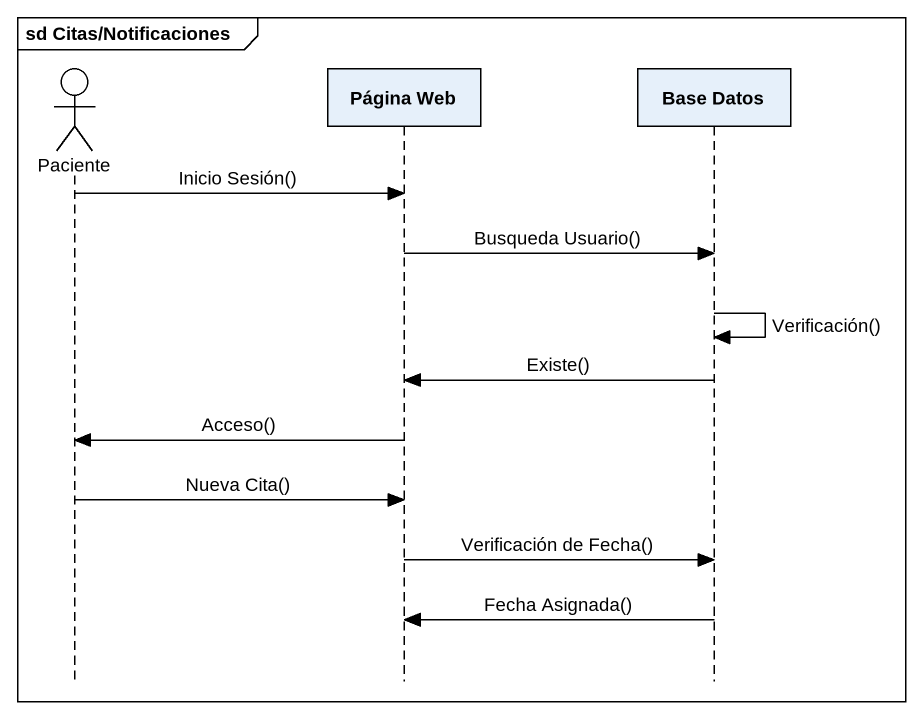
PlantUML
@startuml
mainframe sd Citas/Notificaciones
hide footbox
actor Paciente
participant "Página Web" as Página_Web
participant "Base Datos" as Base_Datos

Paciente -> Página_Web : Inicio Sesión()
Página_Web -> Base_Datos : Busqueda Usuario()
Base_Datos -> Base_Datos : Verificación()
Base_Datos -> Página_Web : Existe()
Página_Web -> Paciente : Acceso()
Paciente -> Página_Web : Nueva Cita()
Página_Web -> Base_Datos : Verificación de Fecha()
Base_Datos -> Página_Web : Fecha Asignada()
@enduml
